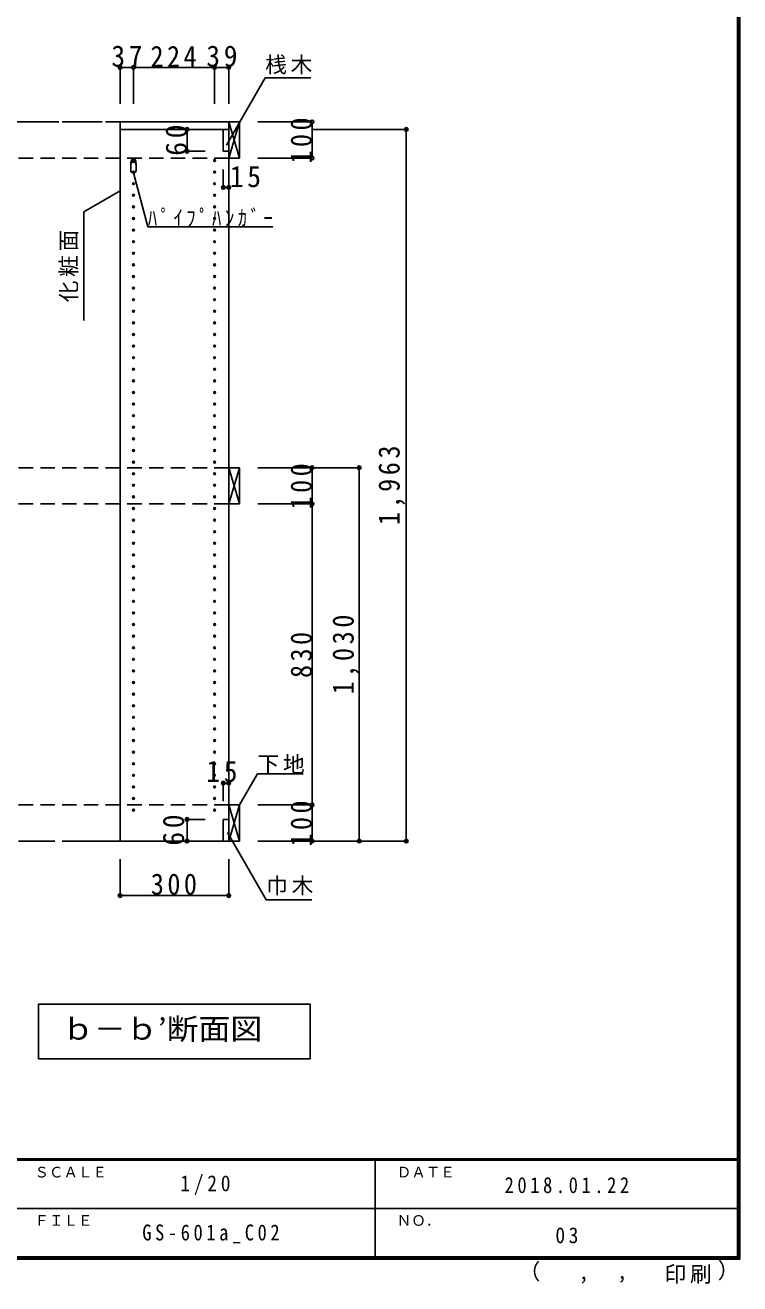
# Model space of a CAD drawing. Units: millimetres at full size, sheet at 1:20; details may follow other scales. Extents: x -3922 to 3878, y -2932 to 2722.
# Drawn here: x 1906 to 3878, y -2932 to 539 of the extents above; entities that cross this region are included whole.
import ezdxf
from ezdxf.enums import TextEntityAlignment as Align

# ---------------------------------------------------------------- set-up
doc = ezdxf.new("R2010")
doc.units = ezdxf.units.MM
doc.header["$LTSCALE"] = 20
doc.header["$PDMODE"] = 32
doc.header["$PDSIZE"] = 10
doc.linetypes.add('CHAIN1', pattern=[8, 5, -1, 1, -1])
doc.linetypes.add('DASHED2', pattern=[3, 2, -1])
for name, color, linetype in [('0-2_本体', 2, 'Continuous'), ('0-5', 4, 'Continuous'), ('0-6_ﾊﾟｲﾌﾟﾊﾝｶﾞｰ', 4, 'Continuous'), ('0-7_桟木・巾木', 2, 'Continuous'), ('0-8_引き出し', 3, 'Continuous'), ('0-A_文字', 7, 'Continuous'), ('0-B_寸法', 7, 'Continuous'), ('F-1_枠', 6, 'Continuous'), ('F-A_文字', 7, 'Continuous')]:
    doc.layers.add(name, color=color, linetype=linetype)
doc.styles.add('ＭＳ ゴシック', font='')
doc.styles.get('ＭＳ ゴシック').set_extended_font_data('MS Gothic')

msp = doc.modelspace()

# ---------------------------------------------------------------- linework, layer by layer
at = {"layer": '0-2_本体'}
for p, q in [((2167.47, 272.73), (2467.47, 272.73)), ((2467.47, 272.73), (2467.47, 251.73))]:
    msp.add_line(p, q, dxfattribs=at)
msp.add_lwpolyline([(2467.47, 251.73), (2167.47, 251.73), (2167.47, 272.73)], dxfattribs=at)
at = {"layer": '0-5', "color": 3}
msp.add_lwpolyline([(2167.47, -1711.27), (2467.47, -1711.27), (2467.47, 251.73), (2167.47, 251.73)], close=True, dxfattribs=at)
at = {"layer": '0-5'}
for centre in [(2204.47, 166.23), (2428.47, 166.23), (2204.47, 134.23), (2204.47, 102.23), (2428.47, 134.23), (2428.47, 102.23), (2204.47, 70.23), (2428.47, 70.23), (2204.47, 38.23), (2428.47, 38.23), (2204.47, 6.23), (2428.47, 6.23), (2204.47, -25.77), (2428.47, -25.77), (2204.47, -57.77), (2428.47, -57.77), (2204.47, -89.77), (2428.47, -89.77), (2204.47, -121.77), (2428.47, -121.77), (2204.47, -153.77), (2428.47, -153.77), (2204.47, -185.77), (2428.47, -185.77), (2204.47, -217.77), (2428.47, -217.77), (2204.47, -249.77), (2428.47, -249.77), (2204.47, -281.77), (2204.47, -313.77), (2428.47, -281.77), (2428.47, -313.77), (2204.47, -345.77), (2428.47, -345.77), (2204.47, -377.77), (2428.47, -377.77), (2204.47, -409.77), (2428.47, -409.77), (2204.47, -441.77), (2428.47, -441.77), (2204.47, -473.77), (2428.47, -473.77), (2204.47, -505.77), (2428.47, -505.77), (2204.47, -537.77), (2428.47, -537.77), (2204.47, -569.77), (2428.47, -569.77), (2204.47, -601.77), (2428.47, -601.77), (2204.47, -633.77), (2428.47, -633.77), (2204.47, -665.77), (2428.47, -665.77), (2204.47, -697.77), (2204.47, -729.77), (2428.47, -697.77), (2428.47, -729.77), (2204.47, -761.77), (2428.47, -761.77), (2204.47, -793.77), (2428.47, -793.77), (2204.47, -825.77), (2428.47, -825.77), (2204.47, -857.77), (2428.47, -857.77), (2204.47, -889.77), (2428.47, -889.77), (2204.47, -921.77), (2428.47, -921.77), (2204.47, -953.77), (2428.47, -953.77), (2204.47, -985.77), (2428.47, -985.77), (2204.47, -1017.77), (2428.47, -1017.77), (2204.47, -1049.77), (2428.47, -1049.77), (2204.47, -1081.77), (2428.47, -1081.77), (2204.47, -1113.77), (2204.47, -1145.77), (2428.47, -1113.77), (2428.47, -1145.77), (2204.47, -1177.77), (2428.47, -1177.77), (2204.47, -1209.77), (2428.47, -1209.77), (2204.47, -1241.77), (2428.47, -1241.77), (2204.47, -1273.77), (2428.47, -1273.77), (2204.47, -1305.77), (2428.47, -1305.77), (2204.47, -1337.77), (2428.47, -1337.77), (2204.47, -1369.77), (2428.47, -1369.77), (2204.47, -1401.77), (2428.47, -1401.77), (2204.47, -1433.77), (2428.47, -1433.77), (2204.47, -1465.77), (2428.47, -1465.77), (2204.47, -1497.77), (2204.47, -1529.77), (2428.47, -1497.77), (2428.47, -1529.77), (2204.47, -1561.77), (2428.47, -1561.77), (2204.47, -1593.77), (2428.47, -1593.77), (2204.47, -1625.77), (2428.47, -1625.77)]:
    msp.add_circle(centre, 2.5, dxfattribs=at)
at = {"layer": '0-6_ﾊﾟｲﾌﾟﾊﾝｶﾞｰ', "color": 2}
for p, q in [((2196.97, 154.23), (2196.97, 139.23)), ((2211.97, 154.23), (2211.97, 139.23))]:
    msp.add_line(p, q, dxfattribs=at)
at = {"layer": '0-6_ﾊﾟｲﾌﾟﾊﾝｶﾞｰ', "color": 7}
for centre, radius, start, end in [((2243.07, 152.72), 46.13, 162.96035, 178.115), ((2204.47, 166.23), 5.5, 0, 180), ((2165.86, 152.72), 46.13, 1.885, 17.03965)]:
    msp.add_arc(centre, radius, start, end, dxfattribs=at)
at = {"layer": '0-6_ﾊﾟｲﾌﾟﾊﾝｶﾞｰ', "color": 2}
for centre, start, end in [((2204.47, 154.23), 0, 180), ((2204.47, 139.23), 180, 0)]:
    msp.add_arc(centre, 7.5, start, end, dxfattribs=at)
at = {"layer": '0-7_桟木・巾木'}
for p, q in [((2467.47, 251.73), (2452.47, 251.73)), ((2452.47, 191.73), (2452.47, 251.73)), ((2467.47, 251.73), (2467.47, 191.73)), ((2452.47, -1651.27), (2467.47, -1651.27)), ((2467.47, -1651.27), (2467.47, -1711.27))]:
    msp.add_line(p, q, dxfattribs=at)
for points in [[(2467.47, 191.73), (2455.97, 191.73), (2452.47, 191.73)], [(2467.47, -1711.27), (2452.47, -1711.27), (2452.47, -1651.27)]]:
    msp.add_lwpolyline(points, dxfattribs=at)
at = {"layer": '0-8_引き出し'}
for p, q in [((2467.47, 272.73), (2467.47, 172.73)), ((2497.47, 272.73), (2467.47, 272.73)), ((2497.47, 172.73), (2497.47, 272.73)), ((2467.47, 172.73), (2497.47, 172.73)), ((2467.47, -681.27), (2467.47, -781.27)), ((2497.47, -681.27), (2467.47, -681.27)), ((2497.47, -781.27), (2497.47, -681.27)), ((2467.47, -781.27), (2497.47, -781.27)), ((2467.47, -1611.27), (2467.47, -1711.27)), ((2497.47, -1611.27), (2467.47, -1611.27)), ((2497.47, -1711.27), (2497.47, -1611.27)), ((2467.47, -1711.27), (2497.47, -1711.27))]:
    msp.add_line(p, q, dxfattribs=at)
at = {"layer": '0-8_引き出し', "color": 7}
for p, q in [((2467.47, 172.73), (2497.47, 272.73)), ((2467.47, 272.73), (2497.47, 172.73)), ((2467.47, -781.27), (2497.47, -681.27)), ((2467.47, -681.27), (2497.47, -781.27)), ((2467.47, -1711.27), (2497.47, -1611.27)), ((2467.47, -1611.27), (2497.47, -1711.27))]:
    msp.add_line(p, q, dxfattribs=at)
at = {"layer": '0-A_文字'}
for p, q in [((2460.8, 208.2), (2567.88, 393.67)), ((2567.88, 393.67), (2693.9, 393.67)), ((2244.21, -16.57), (2204.47, 131.73)), ((2167.47, 82.66), (2067.47, 24.93)), ((2067.47, -275.07), (2067.47, 24.93)), ((2244.21, -16.57), (2589.21, -16.57)), ((2692.47, -2161.27), (2692.47, -2311.27)), ((1942.47, -2311.27), (2692.47, -2311.27))]:
    msp.add_line(p, q, dxfattribs=at)
at = {"layer": '0-A_文字', "linetype": 'CHAIN1'}
for p, q in [((-2461.53, 272.73), (2467.47, 272.73)), ((2467.47, -1711.27), (-2461.53, -1711.27))]:
    msp.add_line(p, q, dxfattribs=at)
at = {"layer": '0-A_文字'}
for points in [[(2497.47, -1611.27), (2546.89, -1525.68), (2672.91, -1525.68)], [(2463.66, -1687.54), (2570.74, -1873.01), (2696.77, -1873.01)], [(2692.47, -2161.27), (1942.47, -2161.27), (1942.47, -2311.27)]]:
    msp.add_lwpolyline(points, dxfattribs=at)
at = {"layer": '0-B_寸法', "color": 4}
for p, q in [((2167.47, 422.73), (2467.47, 422.73)), ((2167.47, 422.73), (2167.47, 322.73)), ((2204.47, 422.73), (2204.47, 322.73)), ((2428.47, 422.73), (2428.47, 322.73)), ((2467.47, 422.73), (2467.47, 322.73)), ((2352.47, 251.73), (2352.47, 191.73)), ((2352.47, 251.73), (2402.47, 251.73)), ((2697.47, 272.73), (2547.47, 272.73)), ((2697.47, 272.73), (2697.47, 172.73)), ((2957.47, 251.73), (2697.47, 251.73)), ((2957.47, 251.73), (2957.47, -1711.27)), ((2352.47, 191.73), (2402.47, 191.73)), ((2452.47, 91.73), (2452.47, 141.73)), ((2467.47, 91.73), (2467.47, 141.73)), ((2697.47, 172.73), (2547.47, 172.73)), ((2452.47, 91.73), (2467.47, 91.73)), ((2827.47, -681.27), (2547.47, -681.27)), ((2697.47, -781.27), (2697.47, -681.27)), ((2827.47, -1711.27), (2827.47, -681.27)), ((2697.47, -781.27), (2547.47, -781.27)), ((2697.47, -1611.27), (2697.47, -781.27)), ((2452.47, -1551.27), (2467.47, -1551.27)), ((2452.47, -1551.27), (2452.47, -1601.27)), ((2467.47, -1551.27), (2467.47, -1601.27)), ((2697.47, -1611.27), (2547.47, -1611.27)), ((2697.47, -1711.27), (2697.47, -1611.27)), ((2352.47, -1651.27), (2352.47, -1711.27)), ((2352.47, -1651.27), (2402.47, -1651.27)), ((2352.47, -1711.27), (2402.47, -1711.27)), ((2957.47, -1711.27), (2547.47, -1711.27)), ((2167.47, -1861.27), (2167.47, -1761.27)), ((2467.47, -1861.27), (2467.47, -1761.27)), ((2167.47, -1861.27), (2467.47, -1861.27))]:
    msp.add_line(p, q, dxfattribs=at)
at = {"layer": '0-B_寸法', "color": 4, "linetype": 'DASHED2'}
for p, q in [((2467.47, 272.73), (-2461.53, 272.73)), ((2467.47, 172.73), (-2461.53, 172.73)), ((2467.47, -681.27), (-2461.53, -681.27)), ((2467.47, -781.27), (-2461.53, -781.27)), ((2467.47, -1611.27), (-2461.53, -1611.27)), ((2467.47, -1711.27), (-2461.53, -1711.27))]:
    msp.add_line(p, q, dxfattribs=at)
at = {"layer": '0-B_寸法'}
for p in [(2167.47, 422.73), (2204.47, 422.73), (2428.47, 422.73), (2467.47, 422.73), (2352.47, 251.73), (2697.47, 272.73), (2957.47, 251.73), (2352.47, 191.73), (2697.47, 172.73), (2452.47, 91.73), (2467.47, 91.73), (2697.47, -681.27), (2827.47, -681.27), (2697.47, -781.27), (2452.47, -1551.27), (2467.47, -1551.27), (2697.47, -1611.27), (2352.47, -1651.27), (2352.47, -1711.27), (2697.47, -1711.27), (2827.47, -1711.27), (2957.47, -1711.27), (2167.47, -1861.27), (2467.47, -1861.27)]:
    msp.add_point(p, dxfattribs=at)
at = {"layer": 'F-1_枠'}
for p, q in [((3871.3, 2722.29), (3871.3, -2864.37)), ((3874.63, 2722.29), (3874.63, -2864.37)), ((3877.97, 2722.29), (3877.97, -2864.37)), ((3877.97, -2587.71), (-3922.03, -2587.71)), ((3877.97, -2591.04), (-3922.03, -2591.04)), ((2871.3, -2591.04), (2871.3, -2857.71)), ((-22.03, -2724.37), (3871.3, -2724.38)), ((3877.97, -2857.71), (-3922.03, -2857.71)), ((3877.97, -2861.04), (-3922.03, -2861.04)), ((3877.97, -2864.37), (-3922.03, -2864.37))]:
    msp.add_line(p, q, dxfattribs=at)

# ---------------------------------------------------------------- texts
at = {"layer": '0-A_文字', "style": 'ＭＳ ゴシック', "width": 1.1}
msp.add_text('ｂ－ｂ’断面図', height=58.65, dxfattribs=at).set_placement((2007.47, -2276.27), align=Align.BOTTOM_LEFT)
at = {"layer": '0-A_文字', "char_height": 43.99, "attachment_point": 7, "style": 'ＭＳ ゴシック'}
for s, insert in [('\\T1.17;桟木', (2567.88, 403.88)), ('\\T1.39;\\W0.85;ﾊﾟｲﾌﾟﾊﾝｶﾞｰ', (2244.21, -16.57)), ('\\T1.17;下地', (2546.89, -1525.68)), ('\\T1.17;巾木', (2570.74, -1861.06))]:
    msp.add_mtext(s, dxfattribs=dict(at, insert=insert))
at = {"layer": '0-A_文字', "insert": (2052.47, -225.07), "char_height": 43.99, "attachment_point": 7, "rotation": 90, "style": 'ＭＳ ゴシック'}
msp.add_mtext('\\T1.17;化粧面', dxfattribs=at)
at = {"layer": '0-B_寸法', "char_height": 58.65, "attachment_point": 7, "style": 'ＭＳ ゴシック'}
for s, insert in [('\\T1.27;\\W0.95;37', (2143.47, 423.94)), ('\\T1.27;\\W0.9;224', (2251.47, 423.94)), ('\\T1.27;\\W0.95;39', (2405.47, 423.94)), ('\\T1.27;\\W0.95;15', (2470.36, 91.73)), ('\\T1.27;\\W0.95;15', (2405.46, -1548.8)), ('\\T1.27;\\W0.9;300', (2252.47, -1860.06))]:
    msp.add_mtext(s, dxfattribs=dict(at, insert=insert))
at = {"layer": '0-B_寸法', "char_height": 58.65, "attachment_point": 7, "rotation": 90, "style": 'ＭＳ ゴシック'}
for s, insert in [('\\T1.27;\\W0.9;100', (2697.47, 157.73)), ('\\T1.27;\\W0.95;60', (2352.47, 179.23)), ('\\T1.28;\\W0.9;1,963', (2954.15, -839.77)), ('\\T1.27;\\W0.9;100', (2697.47, -796.27)), ('\\T1.28;\\W0.9;1,030', (2827.47, -1306.27)), ('\\T1.27;\\W0.9;830', (2697.47, -1261.27)), ('\\T1.27;\\W0.9;100', (2697.47, -1726.27)), ('\\T1.27;\\W0.95;60', (2344.86, -1723.77))]:
    msp.add_mtext(s, dxfattribs=dict(at, insert=insert))
at = {"layer": 'F-A_文字', "style": 'ＭＳ ゴシック'}
for s, height, p in [('ＳＣＡＬＥ', 29.33, (1931.3, -2647.71)), ('ＤＡＴＥ', 29.33, (2931.3, -2647.71)), ('ＮＯ．', 29.33, (2931.3, -2781.04)), ('ＦＩＬＥ', 29.33, (1931.3, -2781.04)), ('（', 43.99, (3267.32, -2933.25)), ('）', 43.99, (3816.9, -2930.46)), (',', 43.99, (3432.15, -2933.25)), (',', 43.99, (3538.1, -2931.39))]:
    msp.add_text(s, height=height, dxfattribs=at).set_placement(p, align=Align.BOTTOM_LEFT)
at = {"layer": 'F-A_文字', "char_height": 43.99, "attachment_point": 7, "style": 'ＭＳ ゴシック'}
for s, insert in [('\\T1.38;\\W0.9;1/20', (2333.8, -2687.71)), ('\\T1.39;\\W0.85;2018.01.22', (3228.8, -2682.71)), ('\\T1.39;\\W0.85;GS-601a_C02', (2228.8, -2821.04)), ('\\T1.36;\\W0.9;03', (3368.8, -2821.04)), ('\\T1.17;印刷', (3670.07, -2932.32))]:
    msp.add_mtext(s, dxfattribs=dict(at, insert=insert))

doc.saveas('drawing.dxf')
